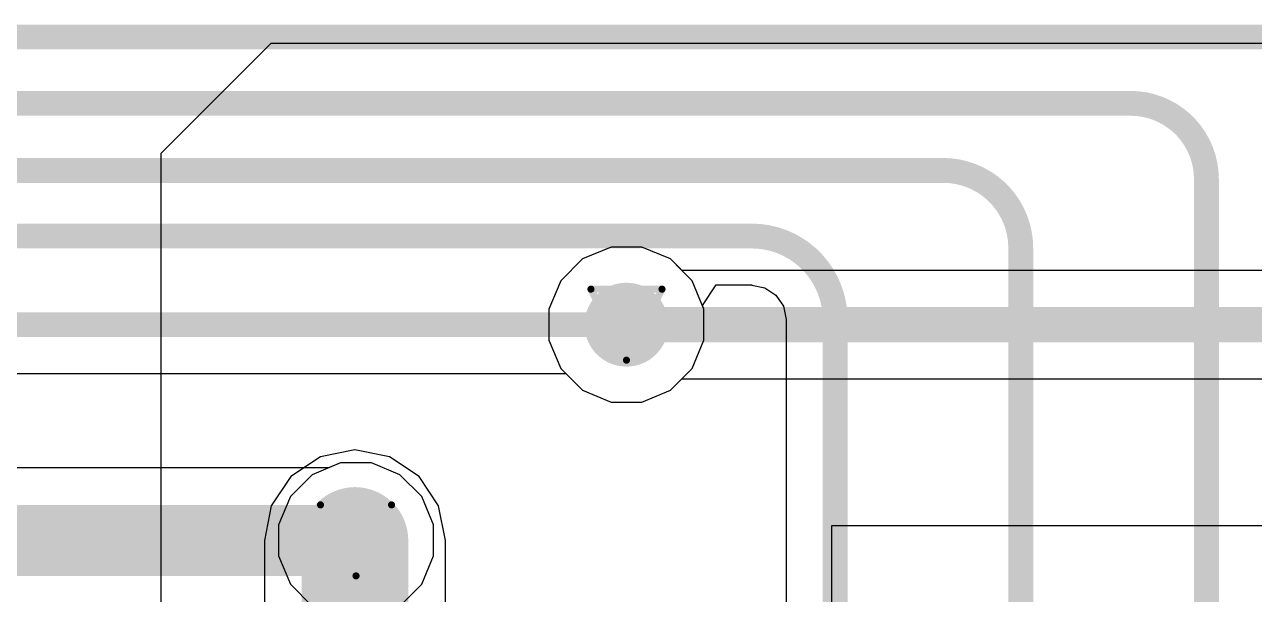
# Model space of a CAD drawing. Header units: inches. Extents: x 0 to 5359, y 0 to 5098.
# Drawn here: x 90.79 to 99.59, y 64.64 to 68.71 of the extents above; entities that cross this region are included whole.
import ezdxf

# ---------------------------------------------------------------- set-up
doc = ezdxf.new("R2010")
doc.units = ezdxf.units.IN
for name, color, linetype in [('Bottom Layer', 5, 'Continuous'), ('Drill Drawing', 1, 'Continuous'), ('Layer 1', 16, 'Continuous'), ('Layer 2', 76, 'Continuous'), ('Top Layer', 1, 'Continuous'), ('Via Holes', 16, 'Continuous')]:
    doc.layers.add(name, color=color, linetype=linetype)

msp = doc.modelspace()

# ---------------------------------------------------------------- hatches: boundary and pattern name
at = {"layer": 'Bottom Layer'}
h = msp.add_hatch(color=5, dxfattribs=at)
edge = h.paths.add_edge_path()
edge.add_arc((95.0977, 66.5669), 0.3, 0, 360)
h = msp.add_hatch(color=5, dxfattribs=at)
edge = h.paths.add_edge_path()
edge.add_arc((93.164, 65.024), 0.3, 0, 360)
at = {"layer": 'Layer 1'}
h = msp.add_hatch(color=16, dxfattribs=at)
edge = h.paths.add_edge_path()
edge.add_arc((95.0977, 66.5669), 0.3, 0, 360)
h = msp.add_hatch(color=16, dxfattribs=at)
edge = h.paths.add_edge_path()
edge.add_arc((93.164, 65.024), 0.3, 0, 360)
at = {"layer": 'Layer 2'}
h = msp.add_hatch(color=76, dxfattribs=at)
edge = h.paths.add_edge_path()
edge.add_arc((95.0977, 66.5669), 0.3, 0, 360)
h = msp.add_hatch(color=76, dxfattribs=at)
edge = h.paths.add_edge_path()
edge.add_arc((93.164, 65.024), 0.3, 0, 360)
at = {"layer": 'Top Layer'}
h = msp.add_hatch(color=1, dxfattribs=at)
edge = h.paths.add_edge_path()
edge.add_arc((95.0977, 66.5669), 0.3, 0, 360)
h = msp.add_hatch(color=1, dxfattribs=at)
edge = h.paths.add_edge_path()
edge.add_arc((93.164, 65.024), 0.3, 0, 360)
at = {"layer": 'Via Holes'}
h = msp.add_hatch(color=7, dxfattribs=at)
edge = h.paths.add_edge_path()
edge.add_arc((95.0977, 66.5669), 0.15, 0, 360)
h = msp.add_hatch(color=7, dxfattribs=at)
edge = h.paths.add_edge_path()
edge.add_arc((93.164, 65.024), 0.15, 0, 360)

# ---------------------------------------------------------------- linework, layer by layer
at = {"layer": 'Bottom Layer'}
for p, q in [((94.9875, 67.1209), (94.7839, 67.0366)), ((95.2079, 67.1209), (94.9875, 67.1209)), ((95.4115, 67.0366), (95.2079, 67.1209)), ((94.7839, 67.0366), (94.628, 66.8807)), ((95.4927, 66.9554), (95.4115, 67.0366)), ((105.7467, 66.9554), (95.4927, 66.9554)), ((94.628, 66.8807), (94.5437, 66.6771)), ((94.5437, 66.6771), (94.5437, 66.4567)), ((94.5437, 66.4567), (94.628, 66.2531)), ((94.628, 66.2531), (94.7839, 66.0973)), ((95.4115, 66.0973), (95.4927, 66.1785)), ((95.4927, 66.1785), (105.7467, 66.1785)), ((94.7839, 66.0973), (94.9875, 66.0129)), ((95.2079, 66.0129), (95.4115, 66.0973)), ((94.9875, 66.0129), (95.2079, 66.0129)), ((92.9088, 65.6222), (92.6988, 65.4818)), ((93.1566, 65.6714), (92.9088, 65.6222)), ((93.4044, 65.6222), (93.1566, 65.6714)), ((93.6144, 65.4818), (93.4044, 65.6222)), ((92.6988, 65.4818), (92.5584, 65.2718)), ((93.7548, 65.2718), (93.6144, 65.4818)), ((92.5584, 65.2718), (92.5092, 65.024)), ((93.804, 65.024), (93.7548, 65.2718)), ((92.5092, 65.024), (92.5092, 63.4038)), ((93.804, 63.4088), (93.804, 65.024))]:
    msp.add_line(p, q, dxfattribs=at)
for points in [[(95.0977, 66.5669, 0.254, 0.254, 0), (105.7467, 66.5669, 0.254, 0.254, 0)], [(93.1566, 62.7688, 0.762, 0.762, 0), (93.1566, 65.024, 0.762, 0.762, 0)]]:
    msp.add_lwpolyline(points, format="xyseb", dxfattribs=at)
for points in [[(95.0342, 66.5669, 0.127, 0.127, 1), (95.1612, 66.5669, 0.127, 0.127, 1)], [(92.9661, 65.024, 0.381, 0.381, 1), (93.3471, 65.024, 0.381, 0.381, 1)]]:
    msp.add_lwpolyline(points, format="xyseb", close=True, dxfattribs=at)
at = {"layer": 'Drill Drawing'}
for points in [[(94.8437, 66.8209, 0.0508, 0.0508, 0), (95.3517, 66.8209, 0.0508, 0.0508, 0)], [(94.8437, 66.8209, 0.0508, 0.0508, 0), (95.0977, 66.3129, 0.0508, 0.0508, 0)], [(95.0977, 66.3129, 0.0508, 0.0508, 0), (95.3517, 66.8209, 0.0508, 0.0508, 0)], [(92.91, 65.278, 0.0508, 0.0508, 0), (93.418, 65.278, 0.0508, 0.0508, 0)], [(92.91, 65.278, 0.0508, 0.0508, 0), (93.164, 64.77, 0.0508, 0.0508, 0)], [(93.164, 64.77, 0.0508, 0.0508, 0), (93.418, 65.278, 0.0508, 0.0508, 0)]]:
    msp.add_lwpolyline(points, format="xyseb", dxfattribs=at)
for points in [[(94.831, 66.8209, 0.0254, 0.0254, 1), (94.8564, 66.8209, 0.0254, 0.0254, 1)], [(94.831, 66.8209, 0.0254, 0.0254, 1), (94.8564, 66.8209, 0.0254, 0.0254, 1)], [(95.339, 66.8209, 0.0254, 0.0254, 1), (95.3644, 66.8209, 0.0254, 0.0254, 1)], [(95.339, 66.8209, 0.0254, 0.0254, 1), (95.3644, 66.8209, 0.0254, 0.0254, 1)], [(95.085, 66.3129, 0.0254, 0.0254, 1), (95.1104, 66.3129, 0.0254, 0.0254, 1)], [(95.085, 66.3129, 0.0254, 0.0254, 1), (95.1104, 66.3129, 0.0254, 0.0254, 1)], [(92.8973, 65.278, 0.0254, 0.0254, 1), (92.9227, 65.278, 0.0254, 0.0254, 1)], [(92.8973, 65.278, 0.0254, 0.0254, 1), (92.9227, 65.278, 0.0254, 0.0254, 1)], [(93.4053, 65.278, 0.0254, 0.0254, 1), (93.4307, 65.278, 0.0254, 0.0254, 1)], [(93.4053, 65.278, 0.0254, 0.0254, 1), (93.4307, 65.278, 0.0254, 0.0254, 1)], [(93.1513, 64.77, 0.0254, 0.0254, 1), (93.1767, 64.77, 0.0254, 0.0254, 1)], [(93.1513, 64.77, 0.0254, 0.0254, 1), (93.1767, 64.77, 0.0254, 0.0254, 1)]]:
    msp.add_lwpolyline(points, format="xyseb", close=True, dxfattribs=at)
at = {"layer": 'Layer 1'}
for p, q in [((94.9875, 67.1209), (94.7839, 67.0366)), ((95.2079, 67.1209), (94.9875, 67.1209)), ((95.4115, 67.0366), (95.2079, 67.1209)), ((94.7839, 67.0366), (94.628, 66.8807)), ((95.5674, 66.8807), (95.4115, 67.0366)), ((94.628, 66.8807), (94.5437, 66.6771)), ((95.6517, 66.6771), (95.5674, 66.8807)), ((94.5437, 66.6771), (94.5437, 66.4567)), ((95.6517, 66.4567), (95.6517, 66.6771)), ((94.5437, 66.4567), (94.628, 66.2531)), ((95.5674, 66.2531), (95.6517, 66.4567)), ((94.628, 66.2531), (94.7839, 66.0973)), ((95.4115, 66.0973), (95.5674, 66.2531)), ((94.7839, 66.0973), (94.9875, 66.0129)), ((95.2079, 66.0129), (95.4115, 66.0973)), ((94.9875, 66.0129), (95.2079, 66.0129)), ((93.0538, 65.578), (92.8502, 65.4937)), ((93.2742, 65.578), (93.0538, 65.578)), ((93.4778, 65.4937), (93.2742, 65.578)), ((92.8502, 65.4937), (92.6943, 65.3378)), ((93.6337, 65.3378), (93.4778, 65.4937)), ((92.6943, 65.3378), (92.61, 65.1342)), ((93.718, 65.1342), (93.6337, 65.3378)), ((92.61, 65.1342), (92.61, 64.9138)), ((93.718, 64.9138), (93.718, 65.1342)), ((92.61, 64.9138), (92.6943, 64.7102)), ((93.6337, 64.7102), (93.718, 64.9138)), ((92.6943, 64.7102), (92.8502, 64.5543)), ((93.4778, 64.5543), (93.6337, 64.7102))]:
    msp.add_line(p, q, dxfattribs=at)
at = {"layer": 'Layer 2'}
for p, q in [((91.7702, 67.7926), (92.5576, 68.58)), ((92.5576, 68.58), (108.6612, 68.58)), ((91.7702, 57.558), (91.7702, 67.7926)), ((94.9875, 67.1209), (94.7839, 67.0366)), ((95.2079, 67.1209), (94.9875, 67.1209)), ((95.4115, 67.0366), (95.2079, 67.1209)), ((94.7839, 67.0366), (94.628, 66.8807)), ((95.5674, 66.8807), (95.4115, 67.0366)), ((94.628, 66.8807), (94.5437, 66.6771)), ((95.6517, 66.6771), (95.5674, 66.8807)), ((94.5437, 66.6771), (94.5437, 66.4567)), ((95.6517, 66.4567), (95.6517, 66.6771)), ((94.5437, 66.4567), (94.628, 66.2531)), ((95.5674, 66.2531), (95.6517, 66.4567)), ((94.628, 66.2531), (94.7839, 66.0973)), ((95.4115, 66.0973), (95.5674, 66.2531)), ((94.7839, 66.0973), (94.9875, 66.0129)), ((95.2079, 66.0129), (95.4115, 66.0973)), ((94.9875, 66.0129), (95.2079, 66.0129))]:
    msp.add_line(p, q, dxfattribs=at)
at = {"layer": 'Top Layer'}
for p, q in [((95.6408, 66.7034), (95.7396, 66.8513)), ((95.7396, 66.8513), (95.993, 66.8513)), ((95.993, 66.8513), (95.993, 66.85)), ((95.993, 66.85), (96.0871, 66.8313)), ((96.0871, 66.8313), (96.1668, 66.778)), ((96.1668, 66.778), (96.2201, 66.6982)), ((95.6517, 66.6771), (95.6408, 66.7034)), ((95.6517, 66.4567), (95.6517, 66.6771)), ((96.2201, 66.6982), (96.2389, 66.6041)), ((96.2389, 66.6041), (96.2401, 66.6041)), ((96.2401, 66.6041), (96.2401, 62.1757)), ((95.5674, 66.2531), (95.6517, 66.4567)), ((90.1497, 66.2173), (94.6638, 66.2173)), ((94.6638, 66.2173), (94.7839, 66.0973)), ((95.4115, 66.0973), (95.5674, 66.2531)), ((94.7839, 66.0973), (94.9875, 66.0129)), ((95.2079, 66.0129), (95.4115, 66.0973)), ((94.9875, 66.0129), (95.2079, 66.0129)), ((92.9668, 65.5419), (90.0939, 65.5419)), ((93.0538, 65.578), (92.9668, 65.5419)), ((93.2742, 65.578), (93.0538, 65.578)), ((93.4778, 65.4937), (93.2742, 65.578)), ((93.6337, 65.3378), (93.4778, 65.4937)), ((93.718, 65.1342), (93.6337, 65.3378)), ((93.718, 64.9138), (93.718, 65.1342)), ((96.5658, 61.5784), (96.5658, 65.1313)), ((96.5658, 65.1313), (104.4515, 65.1313)), ((93.6337, 64.7102), (93.718, 64.9138)), ((93.4778, 64.5543), (93.6337, 64.7102))]:
    msp.add_line(p, q, dxfattribs=at)
for points in [[(67.8528, 68.6242, 0.1778, 0.1778, 0), (100.743, 68.6242, 0.1778, 0.1778, 0)], [(68.5099, 68.1498, 0.1778, 0.1778, 0), (98.7025, 68.1498, 0.1778, 0.1778, 0)], [(98.7025, 68.1498, 0.1778, 0.1778, -0.414214), (99.2443, 67.608, 0.1778, 0.1778, 0)], [(68.596, 67.6701, 0.1778, 0.1778, 0), (97.3626, 67.6701, 0.1778, 0.1778, 0)], [(97.3626, 67.6701, 0.1778, 0.1778, -0.414214), (97.9168, 67.1159, 0.1778, 0.1778, 0)], [(99.2443, 62.1488, 0.1778, 0.1778, 0), (99.2443, 67.608, 0.1778, 0.1778, 0)], [(68.6925, 67.2009, 0.1778, 0.1778, 0), (95.993, 67.2009, 0.1778, 0.1778, 0)], [(95.993, 67.2009, 0.1778, 0.1778, -0.414214), (96.5897, 66.6041, 0.1778, 0.1778, 0)], [(97.9168, 62.1603, 0.1778, 0.1778, 0), (97.9168, 67.1159, 0.1778, 0.1778, 0)], [(69.6, 66.5669, 0.1778, 0.1778, 0), (95.0977, 66.5669, 0.1778, 0.1778, 0)], [(96.5897, 62.1757, 0.1778, 0.1778, 0), (96.5897, 66.6041, 0.1778, 0.1778, 0)], [(68.9591, 65.024, 0.508, 0.508, 0), (93.164, 65.024, 0.508, 0.508, 0)]]:
    msp.add_lwpolyline(points, format="xyseb", dxfattribs=at)
for points in [[(98.658, 68.1498, 0.0889, 0.0889, 1), (98.7469, 68.1498, 0.0889, 0.0889, 1)], [(98.658, 68.1498, 0.0889, 0.0889, 1), (98.7469, 68.1498, 0.0889, 0.0889, 1)], [(97.3181, 67.6701, 0.0889, 0.0889, 1), (97.407, 67.6701, 0.0889, 0.0889, 1)], [(97.3181, 67.6701, 0.0889, 0.0889, 1), (97.407, 67.6701, 0.0889, 0.0889, 1)], [(99.1998, 67.608, 0.0889, 0.0889, 1), (99.2887, 67.608, 0.0889, 0.0889, 1)], [(99.1998, 67.608, 0.0889, 0.0889, 1), (99.2887, 67.608, 0.0889, 0.0889, 1)], [(95.9485, 67.2009, 0.0889, 0.0889, 1), (96.0374, 67.2009, 0.0889, 0.0889, 1)], [(95.9485, 67.2009, 0.0889, 0.0889, 1), (96.0374, 67.2009, 0.0889, 0.0889, 1)], [(97.8723, 67.1159, 0.0889, 0.0889, 1), (97.9612, 67.1159, 0.0889, 0.0889, 1)], [(97.8723, 67.1159, 0.0889, 0.0889, 1), (97.9612, 67.1159, 0.0889, 0.0889, 1)], [(95.0532, 66.5669, 0.0889, 0.0889, 1), (95.1421, 66.5669, 0.0889, 0.0889, 1)], [(96.5453, 66.6041, 0.0889, 0.0889, 1), (96.6342, 66.6041, 0.0889, 0.0889, 1)], [(96.5453, 66.6041, 0.0889, 0.0889, 1), (96.6342, 66.6041, 0.0889, 0.0889, 1)], [(93.037, 65.024, 0.254, 0.254, 1), (93.291, 65.024, 0.254, 0.254, 1)]]:
    msp.add_lwpolyline(points, format="xyseb", close=True, dxfattribs=at)

doc.saveas('drawing.dxf')
